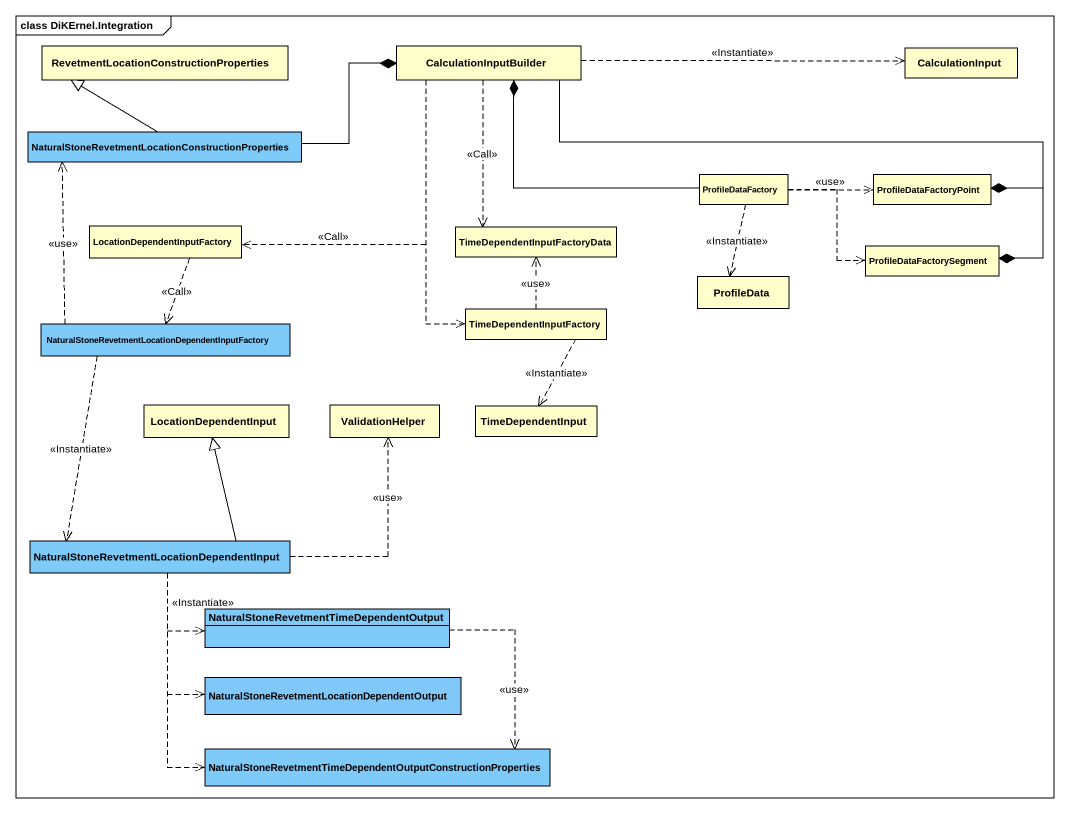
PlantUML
@startuml
mainframe class DiKErnel.Integration
hide circle
hide empty members
class "RevetmentLocationConstructionProperties" as RevetmentLocationConstructio
class CalculationInputBuilder
class CalculationInput
class "NaturalStoneRevetmentLocationConstructionProperties" as NaturalStoneRevetmentLocatio #7ECAF9
class ProfileDataFactory
class ProfileDataFactoryPoint
class "LocationDependentInputFactory" as LocationDependentInputFactor
class "TimeDependentInputFactoryData" as TimeDependentInputFactoryDat
class ProfileDataFactorySegment
class TimeDependentInputFactory
class ProfileData
class "NaturalStoneRevetmentLocationDependentInputFactory" as NaturalStoneRevetmentLocatio_2 #7ECAF9
class LocationDependentInput
class ValidationHelper
class TimeDependentInput
class "NaturalStoneRevetmentLocationDependentInput" as NaturalStoneRevetmentLocatio_3 #7ECAF9
class "NaturalStoneRevetmentTimeDependentOutput" as NaturalStoneRevetmentTimeDep #7ECAF9
class "NaturalStoneRevetmentLocationDependentOutput" as NaturalStoneRevetmentLocatio_4 #7FC8F9
class "NaturalStoneRevetmentTimeDependentOutputConstructionProperties" as NaturalStoneRevetmentTimeDep_2 #7ECAF9
CalculationInputBuilder .right.> CalculationInput : <<Instantiate>>
CalculationInputBuilder *-left- NaturalStoneRevetmentLocatio
CalculationInputBuilder -right-* ProfileDataFactoryPoint
CalculationInputBuilder .left.> LocationDependentInputFactor : <<Call>>
CalculationInputBuilder ..> TimeDependentInputFactoryDat : <<Call>>
CalculationInputBuilder -right-* ProfileDataFactorySegment
CalculationInputBuilder ..> TimeDependentInputFactory
NaturalStoneRevetmentLocatio -up-|> RevetmentLocationConstructio
ProfileDataFactory -left-* CalculationInputBuilder
ProfileDataFactory .right.> ProfileDataFactoryPoint : <<use>>
ProfileDataFactory .right.> ProfileDataFactorySegment
ProfileDataFactory ..> ProfileData : <<Instantiate>>
LocationDependentInputFactor ..> NaturalStoneRevetmentLocatio_2 : <<Call>>
TimeDependentInputFactory .up.> TimeDependentInputFactoryDat : <<use>>
TimeDependentInputFactory ..> TimeDependentInput : <<Instantiate>>
NaturalStoneRevetmentLocatio_2 .up.> NaturalStoneRevetmentLocatio : <<use>>
NaturalStoneRevetmentLocatio_2 ..> NaturalStoneRevetmentLocatio_3 : <<Instantiate>>
NaturalStoneRevetmentLocatio_3 -up-|> LocationDependentInput
NaturalStoneRevetmentLocatio_3 .up.> ValidationHelper : <<use>>
NaturalStoneRevetmentLocatio_3 .right.> NaturalStoneRevetmentTimeDep : <<Instantiate>>
NaturalStoneRevetmentLocatio_3 ..> NaturalStoneRevetmentLocatio_4
NaturalStoneRevetmentLocatio_3 ..> NaturalStoneRevetmentTimeDep_2
NaturalStoneRevetmentTimeDep ..> NaturalStoneRevetmentTimeDep_2 : <<use>>
@enduml
